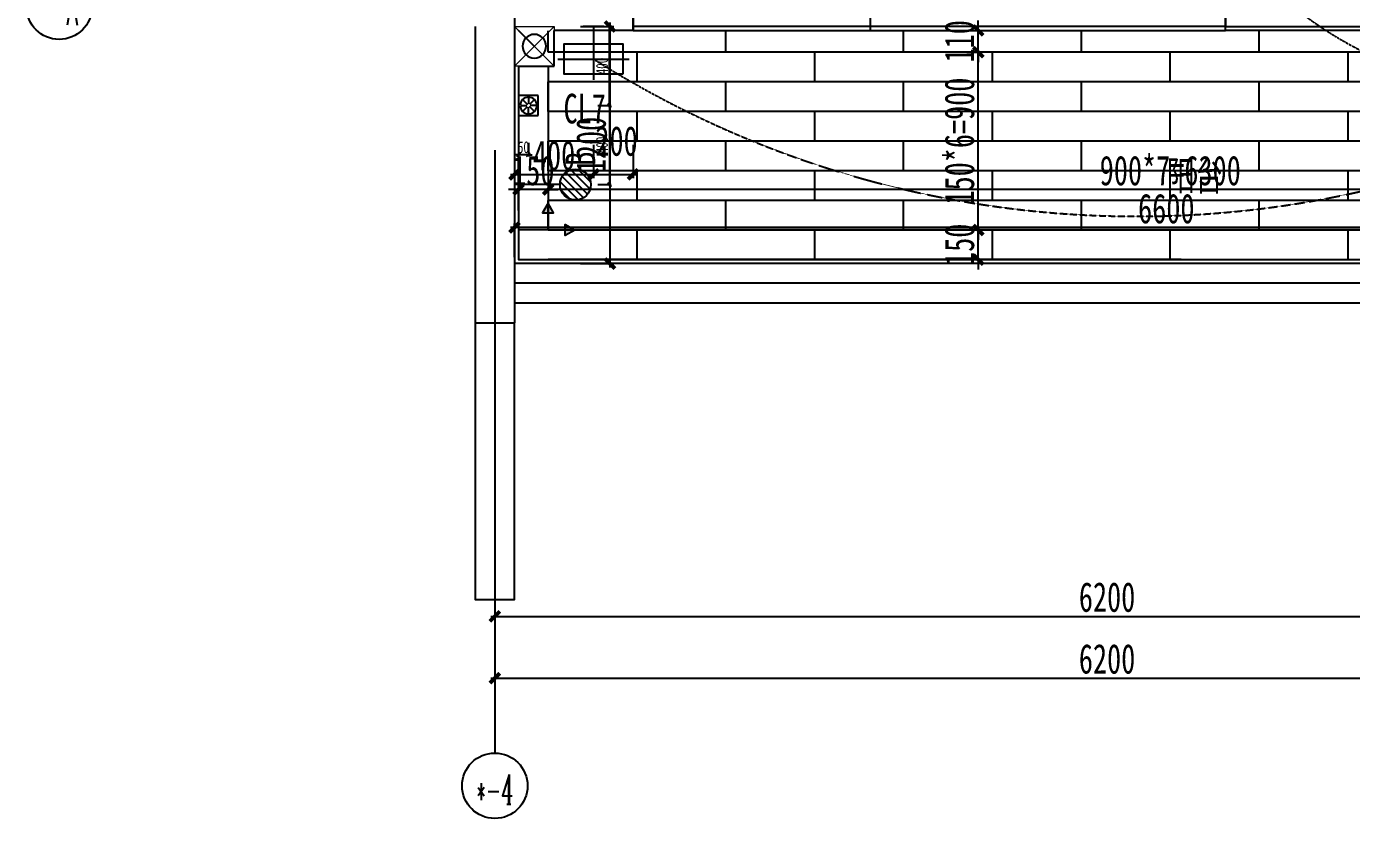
# Model space of a CAD drawing. Extents: x -255202 to 66368, y -6372500 to 603.
# Drawn here: x 56074 to 62783, y -3269296 to -3265287 of the extents above; entities that cross this region are included whole.
import ezdxf
from ezdxf.enums import TextEntityAlignment as Align

# ---------------------------------------------------------------- set-up
doc = ezdxf.new("R2010")
doc.units = 0
doc.header["$LTSCALE"] = 10
doc.header["$MEASUREMENT"] = 0
doc.linetypes.add('__DASH', pattern=[0.35, 0.25, -0.1])
doc.linetypes.add('DOTE', pattern=[2.42, 2, -0.2, 0.02, -0.2])
for name, color, linetype in [('A-DIM（轴号轴线尺寸）', 3, 'Continuous'), ('A-TEXT（房间空间名称）', 67, 'Continuous'), ('A-WALL（砌体墙）', 7, 'Continuous'), ('A-WIND（门窗）', 8, 'Continuous'), ('A-墙体完成面', 15, 'Continuous'), ('AXIS_TEXT', 7, 'Continuous'), ('D-地面材料', 250, 'Continuous'), ('DIM-地面材质放线', 149, 'Continuous'), ('DIM-排水定位', 149, 'Continuous'), ('DIM-灯具定位', 149, 'Continuous'), ('DIM【标注】', 149, 'Continuous'), ('E-开关示意', 34, 'Continuous'), ('E-给水', 144, 'Continuous'), ('J-地漏', 67, 'Continuous'), ('L~2Z$0$0-装饰构件', 32, 'Continuous'), ('T-天花造型', 45, 'Continuous'), ('T-灯具、灯带', 13, 'Continuous'), ('W-文字', 67, 'Continuous'), ('墙体定位图', 7, 'Continuous'), ('改BL1~2D$0$A-EQU-water(水留洞及注释)', 140, 'Continuous')]:
    doc.layers.add(name, color=color, linetype=linetype)
doc.layers.add('改BL1~2D$0$GPS-辅助', color=252, linetype='Continuous', lineweight=18)
doc.styles.add('_TCH_AXIS', font='COMPLEX', dxfattribs={"bigfont": 'GBCBIG'})
doc.styles.add('COMPLEX', font='COMPLEX')
doc.styles.add('文字标注', font='', dxfattribs={"width": 0.7})
doc.styles.add('样式222', font='', dxfattribs={"width": 0.7})
doc.styles.add('细黑体', font='', dxfattribs={"width": 0.7})
doc.styles.get('文字标注').set_extended_font_data('STXihei')
doc.styles.get('样式222').set_extended_font_data('STXihei')
doc.styles.get('细黑体').set_extended_font_data('STXihei')
doc.dimstyles.new('DK-50', dxfattribs={"dimscale": 50, "dimtxt": 3, "dimasz": 1, "dimexe": 0.4, "dimexo": 0.4, "dimgap": 0.4, "dimtad": 1, "dimtoh": 1, "dimdec": 0, "dimrnd": 5, "dimdsep": 46, "dimtxsty": '样式222', "dimblk": 'ARCHTICK', "dimcen": 3, "dimdle": 0.4, "dimclrd": 149, "dimclre": 149, "dimclrt": 149, "dimadec": 0, "dimazin": 0, "dimtfac": 1, "dimtdec": 0, "dimtix": 1, "dimtmove": 2, "dimatfit": 3, "dimldrblk": 'ARCHTICK', "dimfxl": 3, "dimfxlon": 1, "dimtvp": 1, "dimtolj": 1, "dimtzin": 0, "dimarcsym": 0})
doc.dimstyles.new('副本 DK-20', dxfattribs={"dimscale": 20, "dimtxt": 3, "dimasz": 1, "dimexe": 0.4, "dimexo": 0.4, "dimgap": 0.4, "dimtad": 1, "dimtoh": 1, "dimdec": 0, "dimrnd": 5, "dimdsep": 46, "dimtxsty": '样式222', "dimblk": 'ARCHTICK', "dimcen": 3, "dimdle": 0.4, "dimclrd": 149, "dimclre": 149, "dimclrt": 149, "dimadec": 0, "dimazin": 0, "dimtfac": 1, "dimtdec": 0, "dimtix": 1, "dimtmove": 2, "dimatfit": 3, "dimldrblk": 'ARCHTICK', "dimfxl": 3, "dimfxlon": 1, "dimtvp": 1, "dimtolj": 1, "dimtzin": 0, "dimarcsym": 0})

# ---------------------------------------------------------------- blocks, each defined once
blk = doc.blocks.new('A$C7E17796C')
at = {"layer": 'T-灯具、灯带'}
for p, q in [((60, 0), (60, 270)), ((240, 165), (-120, 165)), ((7.5, 0), (112.5, 0))]:
    blk.add_line(p, q, dxfattribs=at)
blk.add_lwpolyline([(-90, 240), (-90, 90), (210, 90), (210, 240)], close=True, dxfattribs=at)
blk = doc.blocks.new('_ArchTick')
at = {"color": 0, "linetype": 'ByBlock', "const_width": 0.4}
blk.add_lwpolyline([(-0.5, -0.5), (0.5, 0.5)], dxfattribs=at)
blk = doc.blocks.new('*D201')
at = {"layer": 'Defpoints', "color": 0, "transparency": 16777216}
for p in [(58545.1, -3265546.3), (58945.1, -3265527), (58945.1, -3266035.5)]:
    blk.add_point(p, dxfattribs=at)
at = {"layer": 'DIM-灯具定位', "color": 149, "lineweight": -2, "transparency": 16777216}
for p, q in [((58545.1, -3265885.5), (58545.1, -3266055.5)), ((58945.1, -3265885.5), (58945.1, -3266055.5)), ((58525.1, -3266035.5), (58965.1, -3266035.5))]:
    blk.add_line(p, q, dxfattribs=at)
at = {"layer": 'DIM-灯具定位', "color": 149, "lineweight": -2, "transparency": 16777216, "xscale": 50, "yscale": 50, "zscale": 50, "rotation": 180}
blk.add_blockref('_ArchTick', (58545.1, -3266035.5), dxfattribs=at)
at = {"layer": 'DIM-灯具定位', "color": 149, "lineweight": -2, "transparency": 16777216, "xscale": 50, "yscale": 50, "zscale": 50}
blk.add_blockref('_ArchTick', (58945.1, -3266035.5), dxfattribs=at)
at = {"layer": 'DIM-灯具定位', "color": 149, "transparency": 16777216, "insert": (58745.1, -3265940.5), "char_height": 150, "attachment_point": 5, "style": '样式222'}
blk.add_mtext('\\A1;400', dxfattribs=at)
blk = doc.blocks.new('*D202')
at = {"layer": 'Defpoints', "color": 0, "transparency": 16777216}
for p in [(58945.1, -3265527), (59145.1, -3265546.3), (59145.1, -3266035.5)]:
    blk.add_point(p, dxfattribs=at)
at = {"layer": 'DIM-灯具定位', "color": 149, "lineweight": -2, "transparency": 16777216}
for p, q in [((58945.1, -3265885.5), (58945.1, -3266055.5)), ((59145.1, -3265885.5), (59145.1, -3266055.5)), ((58925.1, -3266035.5), (59165.1, -3266035.5))]:
    blk.add_line(p, q, dxfattribs=at)
at = {"layer": 'DIM-灯具定位', "color": 149, "lineweight": -2, "transparency": 16777216, "xscale": 50, "yscale": 50, "zscale": 50, "rotation": 180}
blk.add_blockref('_ArchTick', (58945.1, -3266035.5), dxfattribs=at)
at = {"layer": 'DIM-灯具定位', "color": 149, "lineweight": -2, "transparency": 16777216, "xscale": 50, "yscale": 50, "zscale": 50}
blk.add_blockref('_ArchTick', (59145.1, -3266035.5), dxfattribs=at)
at = {"layer": 'DIM-灯具定位', "color": 149, "transparency": 16777216, "insert": (59061.5, -3265867.5), "char_height": 150, "attachment_point": 5, "style": '样式222'}
blk.add_mtext('\\A1;200', dxfattribs=at)
blk = doc.blocks.new('*D529')
at = {"layer": 'Defpoints', "color": 0, "transparency": 16777216}
for p in [(58715.1, -3265902), (65015.1, -3265887), (58715.1, -3266112)]:
    blk.add_point(p, dxfattribs=at)
at = {"layer": 'DIM-地面材质放线', "color": 149, "lineweight": -2, "transparency": 16777216}
for p, q in [((58715.1, -3265962), (58715.1, -3266132)), ((65015.1, -3265962), (65015.1, -3266132)), ((65035.1, -3266112), (58695.1, -3266112))]:
    blk.add_line(p, q, dxfattribs=at)
at = {"layer": 'DIM-地面材质放线', "color": 149, "lineweight": -2, "transparency": 16777216, "xscale": 50, "yscale": 50, "zscale": 50, "rotation": 180}
blk.add_blockref('_ArchTick', (58715.1, -3266112), dxfattribs=at)
at = {"layer": 'DIM-地面材质放线', "color": 149, "lineweight": -2, "transparency": 16777216, "xscale": 50, "yscale": 50, "zscale": 50}
blk.add_blockref('_ArchTick', (65015.1, -3266112), dxfattribs=at)
at = {"layer": 'DIM-地面材质放线', "color": 149, "transparency": 16777216, "insert": (61865.1, -3266017), "char_height": 150, "attachment_point": 5, "style": '样式222'}
blk.add_mtext('\\A1;900*7=6300', dxfattribs=at)
blk = doc.blocks.new('*D730')
at = {"layer": 'Defpoints', "color": 0, "transparency": 16777216}
for p in [(59145.1, -3264958), (59145.1, -3265383), (62145.1, -3265383)]:
    blk.add_point(p, dxfattribs=at)
at = {"layer": '墙体定位图', "color": 149, "lineweight": -2, "transparency": 16777216}
for p, q in [((62165.1, -3264958), (59125.1, -3264958)), ((59145.1, -3265108), (59145.1, -3264938)), ((62145.1, -3265108), (62145.1, -3264938))]:
    blk.add_line(p, q, dxfattribs=at)
at = {"layer": '墙体定位图', "color": 149, "lineweight": -2, "transparency": 16777216, "xscale": 50, "yscale": 50, "zscale": 50, "rotation": 180}
blk.add_blockref('_ArchTick', (59145.1, -3264958), dxfattribs=at)
at = {"layer": '墙体定位图', "color": 149, "lineweight": -2, "transparency": 16777216, "xscale": 50, "yscale": 50, "zscale": 50}
blk.add_blockref('_ArchTick', (62145.1, -3264958), dxfattribs=at)
at = {"layer": '墙体定位图', "color": 149, "transparency": 16777216, "insert": (60645.1, -3264863), "char_height": 150, "attachment_point": 5, "style": '样式222'}
blk.add_mtext('\\A1;3000', dxfattribs=at)
blk = doc.blocks.new('*D731')
at = {"layer": 'Defpoints', "color": 0, "transparency": 16777216}
for p in [(58545.1, -3264958), (58545.1, -3265221.5), (59145.1, -3265383)]:
    blk.add_point(p, dxfattribs=at)
at = {"layer": '墙体定位图', "color": 149, "lineweight": -2, "transparency": 16777216}
for p, q in [((59165.1, -3264958), (58525.1, -3264958)), ((58545.1, -3265108), (58545.1, -3264938)), ((59145.1, -3265108), (59145.1, -3264938))]:
    blk.add_line(p, q, dxfattribs=at)
at = {"layer": '墙体定位图', "color": 149, "lineweight": -2, "transparency": 16777216, "xscale": 50, "yscale": 50, "zscale": 50, "rotation": 180}
blk.add_blockref('_ArchTick', (58545.1, -3264958), dxfattribs=at)
at = {"layer": '墙体定位图', "color": 149, "lineweight": -2, "transparency": 16777216, "xscale": 50, "yscale": 50, "zscale": 50}
blk.add_blockref('_ArchTick', (59145.1, -3264958), dxfattribs=at)
at = {"layer": '墙体定位图', "color": 149, "transparency": 16777216, "insert": (58845.1, -3264863), "char_height": 150, "attachment_point": 5, "style": '样式222'}
blk.add_mtext('\\A1;600', dxfattribs=at)
blk = doc.blocks.new('*D732')
at = {"layer": 'Defpoints', "color": 0, "transparency": 16777216}
for p in [(58545.1, -3266304.5), (58545.1, -3266487), (65145.1, -3266487)]:
    blk.add_point(p, dxfattribs=at)
at = {"layer": '墙体定位图', "color": 149, "lineweight": -2, "transparency": 16777216}
for p, q in [((65165.1, -3266304.5), (58525.1, -3266304.5)), ((58545.1, -3266454.5), (58545.1, -3266284.5)), ((65145.1, -3266454.5), (65145.1, -3266284.5))]:
    blk.add_line(p, q, dxfattribs=at)
at = {"layer": '墙体定位图', "color": 149, "lineweight": -2, "transparency": 16777216, "xscale": 50, "yscale": 50, "zscale": 50, "rotation": 180}
blk.add_blockref('_ArchTick', (58545.1, -3266304.5), dxfattribs=at)
at = {"layer": '墙体定位图', "color": 149, "lineweight": -2, "transparency": 16777216, "xscale": 50, "yscale": 50, "zscale": 50}
blk.add_blockref('_ArchTick', (65145.1, -3266304.5), dxfattribs=at)
at = {"layer": '墙体定位图', "color": 149, "transparency": 16777216, "insert": (61845.1, -3266209.5), "char_height": 150, "attachment_point": 5, "style": '样式222'}
blk.add_mtext('\\A1;6600', dxfattribs=at)
blk = doc.blocks.new('*D922')
at = {"layer": 'Defpoints', "color": 0, "transparency": 16777216}
for p in [(58468.6, -3265287), (58268.6, -3266487), (59028.2, -3266487)]:
    blk.add_point(p, dxfattribs=at)
at = {"layer": '墙体定位图', "color": 149, "lineweight": -2, "transparency": 16777216}
for p, q in [((58878.2, -3265287), (59048.2, -3265287)), ((59028.2, -3265267), (59028.2, -3266507)), ((58878.2, -3266487), (59048.2, -3266487))]:
    blk.add_line(p, q, dxfattribs=at)
at = {"layer": '墙体定位图', "color": 149, "lineweight": -2, "transparency": 16777216, "xscale": 50, "yscale": 50, "zscale": 50}
for p, rotation in [((59028.2, -3265287), 90), ((59028.2, -3266487), 270)]:
    blk.add_blockref('_ArchTick', p, dxfattribs=dict(at, rotation=rotation))
at = {"layer": '墙体定位图', "color": 149, "transparency": 16777216, "insert": (58933.2, -3265887), "char_height": 150, "attachment_point": 5, "rotation": 90, "style": '样式222'}
blk.add_mtext('\\A1;1200', dxfattribs=at)
blk = doc.blocks.new('*D946')
at = {"layer": 'Defpoints', "color": 0, "transparency": 16777216}
for p in [(58715.1, -3265902), (58565.1, -3265977), (58565.1, -3266112)]:
    blk.add_point(p, dxfattribs=at)
at = {"layer": 'DIM-地面材质放线', "color": 149, "lineweight": -2, "transparency": 16777216}
for p, q in [((58715.1, -3265962), (58715.1, -3266132)), ((58565.1, -3265997), (58565.1, -3266132)), ((58565.1, -3266112), (58515.1, -3266112)), ((58715.1, -3266112), (58565.1, -3266112)), ((58715.1, -3266112), (58765.1, -3266112))]:
    blk.add_line(p, q, dxfattribs=at)
at = {"layer": 'DIM-地面材质放线', "color": 149, "lineweight": -2, "transparency": 16777216, "xscale": 50, "yscale": 50, "zscale": 50}
blk.add_blockref('_ArchTick', (58565.1, -3266112), dxfattribs=at)
at = {"layer": 'DIM-地面材质放线', "color": 149, "lineweight": -2, "transparency": 16777216, "xscale": 50, "yscale": 50, "zscale": 50, "rotation": 180}
blk.add_blockref('_ArchTick', (58715.1, -3266112), dxfattribs=at)
at = {"layer": 'DIM-地面材质放线', "color": 149, "transparency": 16777216, "insert": (58640.1, -3266017), "char_height": 150, "attachment_point": 5, "style": '样式222'}
blk.add_mtext('\\A1;150', dxfattribs=at)
blk = doc.blocks.new('改BL1~2D$0$A$C0B5C7788')
at = {"layer": '改BL1~2D$0$GPS-辅助'}
for p, q in [((-100, 100), (100, -100)), ((100, 100), (-100, -100))]:
    blk.add_line(p, q, dxfattribs=at)
blk.add_lwpolyline([(-100, -100), (100, -100), (100, 100), (-100, 100)], close=True, dxfattribs=at)
blk = doc.blocks.new('A$C5D4042C0')
at = {"layer": '改BL1~2D$0$A-EQU-water(水留洞及注释)', "linetype": 'Continuous'}
blk.add_circle((5900, -300), 60, dxfattribs=at)
at = {"layer": 'Defpoints'}
blk.add_blockref('改BL1~2D$0$A$C0B5C7788', (5900, -300), dxfattribs=at)
blk = doc.blocks.new('A$C03CB6761')
at = {"layer": 'W-文字', "ltscale": 0.3}
h = blk.add_hatch(color=6, dxfattribs=at)
h.paths.add_polyline_path([(0.65, 3.82), (0, 2.69), (1.3, 2.69)])
h.paths.add_polyline_path([(3.82, 0.65), (2.69, 0), (2.69, 1.3)])
at = {"layer": 'W-文字', "color": 6, "ltscale": 0.3}
for p in [(0.65, 2.69), (2.69, 0.65)]:
    blk.add_line(p, (0.65, 0.65), dxfattribs=at)
for points in [[(0.65, 3.82), (0, 2.69), (1.3, 2.69)], [(3.82, 0.65), (2.69, 0), (2.69, 1.3)]]:
    blk.add_lwpolyline(points, close=True, dxfattribs=at)
blk = doc.blocks.new('A$C0ACD4D3F')
at = {"layer": 'W-文字', "color": 6, "ltscale": 0.3, "xscale": 0.7111655428107173, "yscale": 0.7111655428107173, "zscale": 0.7111655428107173, "rotation": 90.00001099863877}
blk.add_blockref('A$C03CB6761', (-1.27, -1.04), dxfattribs=at)
blk = doc.blocks.new('67I7UY')
at = {"color": 67, "linetype": 'ByBlock'}
for p, q in [((49121.65, -8573.51), (49123.65, -8573.51)), ((49121.65, -8575.51), (49121.65, -8573.51)), ((49123.65, -8573.51), (49123.65, -8575.51)), ((49123.65, -8575.51), (49121.65, -8575.51))]:
    blk.add_line(p, q, dxfattribs=at)
at = {"color": 8}
for p, q in [((49121.89, -8574.51), (49122.51, -8574.51)), ((49122.12, -8573.97), (49122.56, -8574.4)), ((49122.12, -8575.06), (49122.56, -8574.63)), ((49122.67, -8573.74), (49122.67, -8574.35)), ((49122.67, -8575.29), (49122.67, -8574.67)), ((49123.22, -8573.97), (49122.78, -8574.4)), ((49123.22, -8575.06), (49122.78, -8574.63)), ((49123.44, -8574.51), (49122.83, -8574.51))]:
    blk.add_line(p, q, dxfattribs=at)
at = {"color": 67}
blk.add_circle((49122.67, -8574.51), 0.845, dxfattribs=at)
blk = doc.blocks.new('*D1071')
at = {"layer": 'Defpoints', "color": 0, "transparency": 16777216}
for p in [(58695.1, -3265287), (59026, -3265287), (58695.1, -3265687)]:
    blk.add_point(p, dxfattribs=at)
at = {"layer": 'DIM-排水定位', "color": 149, "lineweight": -2, "transparency": 16777216}
for p, q in [((58966, -3265287), (59034, -3265287)), ((59026, -3265695), (59026, -3265279)), ((58966, -3265687), (59034, -3265687))]:
    blk.add_line(p, q, dxfattribs=at)
at = {"layer": 'DIM-排水定位', "color": 149, "lineweight": -2, "transparency": 16777216, "xscale": 20, "yscale": 20, "zscale": 20}
for p, rotation in [((59026, -3265287), 90), ((59026, -3265687), 270)]:
    blk.add_blockref('_ArchTick', p, dxfattribs=dict(at, rotation=rotation))
at = {"layer": 'DIM-排水定位', "color": 149, "transparency": 16777216, "insert": (58988, -3265487), "char_height": 60, "attachment_point": 5, "rotation": 90, "style": '样式222'}
blk.add_mtext('\\A1;400', dxfattribs=at)
blk = doc.blocks.new('*D1072')
at = {"layer": 'Defpoints', "color": 0, "transparency": 16777216}
for p in [(58565.1, -3265637), (58615.1, -3265637), (58565.1, -3265936.4)]:
    blk.add_point(p, dxfattribs=at)
at = {"layer": 'DIM-排水定位', "color": 149, "lineweight": -2, "transparency": 16777216}
for p, q in [((58565.1, -3265876.4), (58565.1, -3265944.4)), ((58615.1, -3265876.4), (58615.1, -3265944.4)), ((58565.1, -3265936.4), (58545.1, -3265936.4)), ((58615.1, -3265936.4), (58565.1, -3265936.4)), ((58615.1, -3265936.4), (58635.1, -3265936.4))]:
    blk.add_line(p, q, dxfattribs=at)
at = {"layer": 'DIM-排水定位', "color": 149, "lineweight": -2, "transparency": 16777216, "xscale": 20, "yscale": 20, "zscale": 20}
blk.add_blockref('_ArchTick', (58565.1, -3265936.4), dxfattribs=at)
at = {"layer": 'DIM-排水定位', "color": 149, "lineweight": -2, "transparency": 16777216, "xscale": 20, "yscale": 20, "zscale": 20, "rotation": 180}
blk.add_blockref('_ArchTick', (58615.1, -3265936.4), dxfattribs=at)
at = {"layer": 'DIM-排水定位', "color": 149, "transparency": 16777216, "insert": (58590.1, -3265898.4), "char_height": 60, "attachment_point": 5, "style": '样式222'}
blk.add_mtext('\\A1;50', dxfattribs=at)
blk = doc.blocks.new('*D1142')
at = {"layer": 'Defpoints', "color": 0, "transparency": 16777216}
for p in [(60815.1, -3266317), (60893.2, -3266317), (60815.1, -3266467)]:
    blk.add_point(p, dxfattribs=at)
at = {"layer": 'DIM-地面材质放线', "color": 149, "lineweight": -2, "transparency": 16777216}
for p, q in [((60893.2, -3266317), (60893.2, -3266267)), ((60835.1, -3266317), (60913.2, -3266317)), ((60893.2, -3266467), (60893.2, -3266317)), ((60835.1, -3266467), (60913.2, -3266467)), ((60893.2, -3266467), (60893.2, -3266517))]:
    blk.add_line(p, q, dxfattribs=at)
at = {"layer": 'DIM-地面材质放线', "color": 149, "lineweight": -2, "transparency": 16777216, "xscale": 50, "yscale": 50, "zscale": 50}
for p, rotation in [((60893.2, -3266317), 270), ((60893.2, -3266467), 90)]:
    blk.add_blockref('_ArchTick', p, dxfattribs=dict(at, rotation=rotation))
at = {"layer": 'DIM-地面材质放线', "color": 149, "transparency": 16777216, "insert": (60798.2, -3266392), "char_height": 150, "attachment_point": 5, "rotation": 90, "style": '样式222'}
blk.add_mtext('\\A1;150', dxfattribs=at)
blk = doc.blocks.new('*D1143')
at = {"layer": 'Defpoints', "color": 0, "transparency": 16777216}
for p in [(60815.1, -3265417), (60893.2, -3265417), (60815.1, -3266317)]:
    blk.add_point(p, dxfattribs=at)
at = {"layer": 'DIM-地面材质放线', "color": 149, "lineweight": -2, "transparency": 16777216}
for p, q in [((60893.2, -3265417), (60893.2, -3265367)), ((60835.1, -3265417), (60913.2, -3265417)), ((60893.2, -3266317), (60893.2, -3265417)), ((60835.1, -3266317), (60913.2, -3266317)), ((60893.2, -3266317), (60893.2, -3266367))]:
    blk.add_line(p, q, dxfattribs=at)
at = {"layer": 'DIM-地面材质放线', "color": 149, "lineweight": -2, "transparency": 16777216, "xscale": 50, "yscale": 50, "zscale": 50}
for p, rotation in [((60893.2, -3265417), 270), ((60893.2, -3266317), 90)]:
    blk.add_blockref('_ArchTick', p, dxfattribs=dict(at, rotation=rotation))
at = {"layer": 'DIM-地面材质放线', "color": 149, "transparency": 16777216, "insert": (60798.2, -3265867), "char_height": 150, "attachment_point": 5, "rotation": 90, "style": '样式222'}
blk.add_mtext('\\A1;150*6=900', dxfattribs=at)
blk = doc.blocks.new('*D1149')
at = {"layer": 'Defpoints', "color": 0, "transparency": 16777216}
for p in [(60815.1, -3265307), (60893.2, -3265307), (60815.1, -3265417)]:
    blk.add_point(p, dxfattribs=at)
at = {"layer": 'DIM-地面材质放线', "color": 149, "lineweight": -2, "transparency": 16777216}
for p, q in [((60835.1, -3265307), (60913.2, -3265307)), ((60893.2, -3265307), (60893.2, -3265257)), ((60893.2, -3265417), (60893.2, -3265307)), ((60835.1, -3265417), (60913.2, -3265417)), ((60893.2, -3265417), (60893.2, -3265467))]:
    blk.add_line(p, q, dxfattribs=at)
at = {"layer": 'DIM-地面材质放线', "color": 149, "lineweight": -2, "transparency": 16777216, "xscale": 50, "yscale": 50, "zscale": 50}
for p, rotation in [((60893.2, -3265307), 270), ((60893.2, -3265417), 90)]:
    blk.add_blockref('_ArchTick', p, dxfattribs=dict(at, rotation=rotation))
at = {"layer": 'DIM-地面材质放线', "color": 149, "transparency": 16777216, "insert": (60798.2, -3265362), "char_height": 150, "attachment_point": 5, "rotation": 90, "style": '样式222'}
blk.add_mtext('\\A1;110', dxfattribs=at)
blk = doc.blocks.new('_AXISO')
blk.add_circle((0, 0), 0.5)
at = {"layer": 'AXIS_TEXT', "style": 'COMPLEX', "width": 1.041667}
blk.add_attdef('A', text='', height=0.56, dxfattribs=at).set_placement((-0.25, -0.28), (0.25, -0.28), align=Align.FIT)
blk = doc.blocks.new('*D1162')
at = {"layer": 'Defpoints', "color": 0, "transparency": 16777216}
for p in [(-107486.6, -3198171.8), (-101286.6, -3198171.8), (-101286.6, -3200583.2)]:
    blk.add_point(p, dxfattribs=at)
at = {"layer": 'DIM【标注】', "color": 149, "lineweight": -2, "transparency": 16777216}
for p, q in [((-107486.6, -3200433.2), (-107486.6, -3200603.2)), ((-101286.6, -3200433.2), (-101286.6, -3200603.2)), ((-107506.6, -3200583.2), (-101266.6, -3200583.2))]:
    blk.add_line(p, q, dxfattribs=at)
at = {"layer": 'DIM【标注】', "color": 149, "lineweight": -2, "transparency": 16777216, "xscale": 50, "yscale": 50, "zscale": 50, "rotation": 180}
blk.add_blockref('_ArchTick', (-107486.6, -3200583.2), dxfattribs=at)
at = {"layer": 'DIM【标注】', "color": 149, "lineweight": -2, "transparency": 16777216, "xscale": 50, "yscale": 50, "zscale": 50}
blk.add_blockref('_ArchTick', (-101286.6, -3200583.2), dxfattribs=at)
at = {"layer": 'DIM【标注】', "color": 149, "transparency": 16777216, "insert": (-104386.6, -3200486.4), "char_height": 150, "attachment_point": 5, "style": '样式222'}
blk.add_mtext('\\A1;6200', dxfattribs=at)
blk = doc.blocks.new('*D1163')
at = {"layer": 'Defpoints', "color": 0, "transparency": 16777216}
for p in [(-107486.6, -3198171.8), (-101286.6, -3198171.8), (-101286.6, -3200270.3)]:
    blk.add_point(p, dxfattribs=at)
at = {"layer": 'DIM【标注】', "color": 149, "lineweight": -2, "transparency": 16777216}
for p, q in [((-107486.6, -3200120.3), (-107486.6, -3200290.3)), ((-101286.6, -3200120.3), (-101286.6, -3200290.3)), ((-107506.6, -3200270.3), (-101266.6, -3200270.3))]:
    blk.add_line(p, q, dxfattribs=at)
at = {"layer": 'DIM【标注】', "color": 149, "lineweight": -2, "transparency": 16777216, "xscale": 50, "yscale": 50, "zscale": 50, "rotation": 180}
blk.add_blockref('_ArchTick', (-107486.6, -3200270.3), dxfattribs=at)
at = {"layer": 'DIM【标注】', "color": 149, "lineweight": -2, "transparency": 16777216, "xscale": 50, "yscale": 50, "zscale": 50}
blk.add_blockref('_ArchTick', (-101286.6, -3200270.3), dxfattribs=at)
at = {"layer": 'DIM【标注】', "color": 149, "transparency": 16777216, "insert": (-104386.6, -3200173.5), "char_height": 150, "attachment_point": 5, "style": '样式222'}
blk.add_mtext('\\A1;6200', dxfattribs=at)
blk = doc.blocks.new('fdgdfgdfsdfgfasfd')
at = {"layer": 'E-给水', "color": 250}
for p, q in [((-123944.6, -3186084.2), (-123879.2, -3186018.8)), ((-123941.9, -3186119.7), (-123843.7, -3186021.6)), ((-123928.6, -3186144.6), (-123818.8, -3186034.8)), ((-123908.4, -3186162.6), (-123800.8, -3186055)), ((-123880.7, -3186173.1), (-123790.3, -3186082.7)), ((-123838, -3186168.6), (-123794.8, -3186125.4))]:
    blk.add_line(p, q, dxfattribs=at)
at = {"layer": 'E-给水', "color": 144}
for p, q in [((-123867.3, -3186174.3), (-123867.3, -3186384.5)), ((-123736.1, -3186384.5), (-123998.5, -3186384.5))]:
    blk.add_line(p, q, dxfattribs=at)
blk.add_circle((-123867.3, -3186096.1), 78.2, dxfattribs=at)
blk = doc.blocks.new('GDRRFE')
at = {"layer": 'DIM-排水定位', "rotation": 180}
blk.add_blockref('fdgdfgdfsdfgfasfd', (-246068.1, -6371469), dxfattribs=at)
at = {"layer": 'E-给水', "color": 67, "ltscale": 0.3, "style": '文字标注', "width": 0.7}
blk.add_text('B', height=150, rotation=0.00075, dxfattribs=at).set_placement((-122070.3, -3185397.9), align=Align.MIDDLE)
blk = doc.blocks.new('*D1231')
at = {"layer": 'Defpoints', "color": 0, "transparency": 16777216}
for p in [(58695.1, -3265687), (58670.2, -3266087), (59026, -3266087)]:
    blk.add_point(p, dxfattribs=at)
at = {"layer": 'DIM-排水定位', "color": 149, "lineweight": -2, "transparency": 16777216}
for p, q in [((58966, -3265687), (59034, -3265687)), ((59026, -3265679), (59026, -3266095)), ((58966, -3266087), (59034, -3266087))]:
    blk.add_line(p, q, dxfattribs=at)
at = {"layer": 'DIM-排水定位', "color": 149, "lineweight": -2, "transparency": 16777216, "xscale": 20, "yscale": 20, "zscale": 20}
for p, rotation in [((59026, -3265687), 90), ((59026, -3266087), 270)]:
    blk.add_blockref('_ArchTick', p, dxfattribs=dict(at, rotation=rotation))
at = {"layer": 'DIM-排水定位', "color": 149, "transparency": 16777216, "insert": (58988, -3265887), "char_height": 60, "attachment_point": 5, "rotation": 90, "style": '样式222'}
blk.add_mtext('\\A1;400', dxfattribs=at)
blk = doc.blocks.new('bz2')
at = {"layer": 'DIM【标注】'}
blk.add_line((-107486.6, -3197910.4), (-107486.6, -3200962.4), dxfattribs=at)
ref = blk.add_blockref('_AXISO', (-109692, -3197184.5), dxfattribs=dict(at, xscale=331.2, yscale=331.2, zscale=331.2))
ref.add_attrib('A', '*-A', dxfattribs={"layer": 'A-DIM（轴号轴线尺寸）', "height": 150, "style": '_TCH_AXIS', "width": 0.437162}).set_placement((-109785.7, -3197278.2), (-109598.4, -3197278.2), align=Align.FIT)
ref = blk.add_blockref('_AXISO', (-107486.6, -3201128), dxfattribs=dict(at, xscale=331.2, yscale=331.2, zscale=331.2))
ref.add_attrib('A', '*-4', dxfattribs={"layer": 'A-DIM（轴号轴线尺寸）', "height": 150, "style": '_TCH_AXIS', "width": 0.452236}).set_placement((-107580.3, -3201221.7), (-107392.9, -3201221.7), align=Align.FIT)
for distance, picture, middle in [(-2411.4, '*D1162', (-104386.6, -3200486.4)), (-2098.5, '*D1163', (-104386.6, -3200173.5))]:
    dim = blk.add_aligned_dim(p1=(-107486.6, -3198171.8), p2=(-101286.6, -3198171.8), distance=distance, dimstyle='DK-50', dxfattribs=at)
    dim.commit()
    dim.dimension.update_dxf_attribs({"geometry": picture, "text_midpoint": middle})

msp = doc.modelspace()

# ---------------------------------------------------------------- linework, layer by layer
at = {"layer": 'A-WALL（砌体墙）'}
for p, q in [((58545.1, -3265187), (58545.1, -3266787)), ((58345.1, -3265287), (58345.1, -3266787)), ((58345.1, -3266787), (58545.1, -3266787))]:
    msp.add_line(p, q, dxfattribs=at)
at = {"layer": 'A-WIND（门窗）'}
for points in [[(65245.1, -3265287), (65245.1, -3266587), (58545.1, -3266587)], [(65345.1, -3265287), (65345.1, -3266687), (58545.1, -3266687)], [(65145.1, -3265287), (65145.1, -3266487), (58545.1, -3266487)]]:
    msp.add_lwpolyline(points, dxfattribs=at)
at = {"layer": 'A-墙体完成面'}
for p, q in [((58745.1, -3265487), (58745.1, -3265307)), ((59145.1, -3265307), (59145.1, -3265287)), ((58565.1, -3265487), (58745.1, -3265487))]:
    msp.add_line(p, q, dxfattribs=at)
for points in [[(62145.1, -3265067), (62145.1, -3265287), (65045.1, -3265287)], [(58565.1, -3265487), (58565.1, -3266467), (65125.1, -3266467), (65125.1, -3265307), (62145.1, -3265307)], [(59145.1, -3265307), (58745.1, -3265307)]]:
    msp.add_lwpolyline(points, dxfattribs=at)
at = {"layer": 'D-地面材料'}
for p, q in [((60345.1, -3265212.5), (60345.1, -3265307)), ((58645.1, -3265386.7), (58565.1, -3265307)), ((61415.1, -3265417), (61415.1, -3265307.4)), ((61415.1, -3265417), (61415.1, -3265307.4)), ((62315.1, -3265417), (62315.1, -3265306.7)), ((62315.1, -3265417), (62315.1, -3265306.7)), ((58715.1, -3265417), (58715.1, -3265309.5)), ((58715.1, -3265417), (58715.1, -3265309.5)), ((59615.1, -3265417), (59615.1, -3265308.8)), ((59615.1, -3265417), (59615.1, -3265308.8)), ((60515.1, -3265417), (60515.1, -3265308.1)), ((60515.1, -3265417), (60515.1, -3265308.1)), ((59615.1, -3265417), (58715.1, -3265417)), ((58715.1, -3265417), (58715.1, -3265417)), ((59165.1, -3265417), (58715.1, -3265417)), ((60065.1, -3265417), (59165.1, -3265417)), ((59165.1, -3265567), (59165.1, -3265417)), ((59165.1, -3265567), (59165.1, -3265417)), ((60515.1, -3265417), (59615.1, -3265417)), ((60065.1, -3265567), (60065.1, -3265417)), ((60965.1, -3265417), (60065.1, -3265417)), ((60065.1, -3265567), (60065.1, -3265417)), ((61415.1, -3265417), (60515.1, -3265417)), ((61865.1, -3265417), (60965.1, -3265417)), ((60965.1, -3265567), (60965.1, -3265417)), ((60965.1, -3265567), (60965.1, -3265417)), ((62315.1, -3265417), (61415.1, -3265417)), ((61865.1, -3265567), (61865.1, -3265417)), ((62765.1, -3265417), (61865.1, -3265417)), ((61865.1, -3265567), (61865.1, -3265417)), ((63215.1, -3265417), (62315.1, -3265417)), ((63665.1, -3265417), (62765.1, -3265417)), ((62765.1, -3265567), (62765.1, -3265417)), ((62765.1, -3265567), (62765.1, -3265417)), ((59615.1, -3265567), (58715.1, -3265567)), ((58715.1, -3265717), (58715.1, -3265567)), ((58715.1, -3265567), (58715.1, -3265567)), ((58715.1, -3265717), (58715.1, -3265567)), ((59165.1, -3265567), (58715.1, -3265567)), ((60065.1, -3265567), (59165.1, -3265567)), ((59615.1, -3265717), (59615.1, -3265567)), ((60515.1, -3265567), (59615.1, -3265567)), ((59615.1, -3265717), (59615.1, -3265567)), ((60965.1, -3265567), (60065.1, -3265567)), ((61415.1, -3265567), (60515.1, -3265567)), ((60515.1, -3265717), (60515.1, -3265567)), ((60515.1, -3265717), (60515.1, -3265567)), ((61865.1, -3265567), (60965.1, -3265567)), ((61415.1, -3265717), (61415.1, -3265567)), ((62315.1, -3265567), (61415.1, -3265567)), ((61415.1, -3265717), (61415.1, -3265567)), ((62765.1, -3265567), (61865.1, -3265567)), ((63215.1, -3265567), (62315.1, -3265567)), ((62315.1, -3265717), (62315.1, -3265567)), ((62315.1, -3265717), (62315.1, -3265567)), ((63665.1, -3265567), (62765.1, -3265567)), ((59615.1, -3265717), (58715.1, -3265717)), ((58715.1, -3265717), (58715.1, -3265717)), ((59165.1, -3265717), (58715.1, -3265717)), ((60065.1, -3265717), (59165.1, -3265717)), ((59165.1, -3265867), (59165.1, -3265717)), ((59165.1, -3265867), (59165.1, -3265717)), ((60515.1, -3265717), (59615.1, -3265717)), ((60065.1, -3265867), (60065.1, -3265717)), ((60965.1, -3265717), (60065.1, -3265717)), ((60065.1, -3265867), (60065.1, -3265717)), ((61415.1, -3265717), (60515.1, -3265717)), ((61865.1, -3265717), (60965.1, -3265717)), ((60965.1, -3265867), (60965.1, -3265717)), ((60965.1, -3265867), (60965.1, -3265717)), ((62315.1, -3265717), (61415.1, -3265717)), ((61865.1, -3265867), (61865.1, -3265717)), ((62765.1, -3265717), (61865.1, -3265717)), ((61865.1, -3265867), (61865.1, -3265717)), ((63215.1, -3265717), (62315.1, -3265717)), ((63665.1, -3265717), (62765.1, -3265717)), ((62765.1, -3265867), (62765.1, -3265717)), ((62765.1, -3265867), (62765.1, -3265717)), ((59615.1, -3265867), (58715.1, -3265867)), ((58715.1, -3266017), (58715.1, -3265867)), ((58715.1, -3265867), (58715.1, -3265867)), ((58715.1, -3266017), (58715.1, -3265867)), ((59165.1, -3265867), (58715.1, -3265867)), ((60065.1, -3265867), (59165.1, -3265867)), ((59615.1, -3266017), (59615.1, -3265867)), ((60515.1, -3265867), (59615.1, -3265867)), ((59615.1, -3266017), (59615.1, -3265867)), ((60965.1, -3265867), (60065.1, -3265867)), ((61415.1, -3265867), (60515.1, -3265867)), ((60515.1, -3266017), (60515.1, -3265867)), ((60515.1, -3266017), (60515.1, -3265867)), ((61865.1, -3265867), (60965.1, -3265867)), ((61415.1, -3266017), (61415.1, -3265867)), ((62315.1, -3265867), (61415.1, -3265867)), ((61415.1, -3266017), (61415.1, -3265867)), ((62765.1, -3265867), (61865.1, -3265867)), ((63215.1, -3265867), (62315.1, -3265867)), ((62315.1, -3266017), (62315.1, -3265867)), ((62315.1, -3266017), (62315.1, -3265867)), ((63665.1, -3265867), (62765.1, -3265867)), ((59615.1, -3266017), (58715.1, -3266017)), ((58715.1, -3266017), (58715.1, -3266017)), ((59165.1, -3266017), (58715.1, -3266017)), ((60065.1, -3266017), (59165.1, -3266017)), ((59165.1, -3266167), (59165.1, -3266017)), ((59165.1, -3266167), (59165.1, -3266017)), ((60515.1, -3266017), (59615.1, -3266017)), ((60065.1, -3266167), (60065.1, -3266017)), ((60965.1, -3266017), (60065.1, -3266017)), ((60065.1, -3266167), (60065.1, -3266017)), ((61415.1, -3266017), (60515.1, -3266017)), ((61865.1, -3266017), (60965.1, -3266017)), ((60965.1, -3266167), (60965.1, -3266017)), ((60965.1, -3266167), (60965.1, -3266017)), ((62315.1, -3266017), (61415.1, -3266017)), ((61865.1, -3266167), (61865.1, -3266017)), ((62765.1, -3266017), (61865.1, -3266017)), ((61865.1, -3266167), (61865.1, -3266017)), ((63215.1, -3266017), (62315.1, -3266017)), ((63665.1, -3266017), (62765.1, -3266017)), ((62765.1, -3266167), (62765.1, -3266017)), ((62765.1, -3266167), (62765.1, -3266017)), ((59615.1, -3266167), (58715.1, -3266167)), ((58715.1, -3266317), (58715.1, -3266167)), ((58715.1, -3266167), (58715.1, -3266167)), ((58715.1, -3266317), (58715.1, -3266167)), ((59165.1, -3266167), (58715.1, -3266167)), ((60065.1, -3266167), (59165.1, -3266167)), ((59615.1, -3266317), (59615.1, -3266167)), ((60515.1, -3266167), (59615.1, -3266167)), ((59615.1, -3266317), (59615.1, -3266167)), ((60965.1, -3266167), (60065.1, -3266167)), ((61415.1, -3266167), (60515.1, -3266167)), ((60515.1, -3266317), (60515.1, -3266167)), ((60515.1, -3266317), (60515.1, -3266167)), ((61865.1, -3266167), (60965.1, -3266167)), ((61415.1, -3266317), (61415.1, -3266167)), ((62315.1, -3266167), (61415.1, -3266167)), ((61415.1, -3266317), (61415.1, -3266167)), ((62765.1, -3266167), (61865.1, -3266167)), ((63215.1, -3266167), (62315.1, -3266167)), ((62315.1, -3266317), (62315.1, -3266167)), ((62315.1, -3266317), (62315.1, -3266167)), ((63665.1, -3266167), (62765.1, -3266167)), ((58715.1, -3266317), (58565.1, -3266317)), ((59615.1, -3266317), (58715.1, -3266317)), ((58715.1, -3266317), (58715.1, -3266317)), ((59165.1, -3266317), (58715.1, -3266317)), ((60065.1, -3266317), (59165.1, -3266317)), ((59165.1, -3266467), (59165.1, -3266317)), ((59165.1, -3266467), (59165.1, -3266317)), ((60515.1, -3266317), (59615.1, -3266317)), ((60065.1, -3266467), (60065.1, -3266317)), ((60965.1, -3266317), (60065.1, -3266317)), ((60065.1, -3266467), (60065.1, -3266317)), ((61415.1, -3266317), (60515.1, -3266317)), ((61865.1, -3266317), (60965.1, -3266317)), ((60965.1, -3266467), (60965.1, -3266317)), ((60965.1, -3266467), (60965.1, -3266317)), ((62315.1, -3266317), (61415.1, -3266317)), ((61865.1, -3266467), (61865.1, -3266317)), ((62765.1, -3266317), (61865.1, -3266317)), ((61865.1, -3266467), (61865.1, -3266317)), ((63215.1, -3266317), (62315.1, -3266317)), ((63665.1, -3266317), (62765.1, -3266317)), ((62765.1, -3266466.4), (62765.1, -3266317)), ((62765.1, -3266466.4), (62765.1, -3266317)), ((59615.1, -3266467), (58715.1, -3266467)), ((58715.1, -3266469.5), (58715.1, -3266467)), ((58715.1, -3266467), (58715.1, -3266467)), ((58715.1, -3266469.5), (58715.1, -3266467)), ((59165.1, -3266467), (58715.1, -3266467)), ((60065.1, -3266467), (59165.1, -3266467)), ((59615.1, -3266468.8), (59615.1, -3266467)), ((60515.1, -3266467), (59615.1, -3266467)), ((59615.1, -3266468.8), (59615.1, -3266467)), ((60965.1, -3266467), (60065.1, -3266467)), ((61415.1, -3266467), (60515.1, -3266467)), ((60515.1, -3266468.1), (60515.1, -3266467)), ((60515.1, -3266468.1), (60515.1, -3266467)), ((61865.1, -3266467), (60965.1, -3266467)), ((61415.1, -3266467.4), (61415.1, -3266467)), ((61920.1, -3266467), (61415.1, -3266467)), ((61415.1, -3266467.4), (61415.1, -3266467)), ((61920.1, -3266467), (61865.1, -3266467))]:
    msp.add_line(p, q, dxfattribs=at)
at = {"layer": 'D-地面材料', "color": 149}
msp.add_lwpolyline([(62145.1, -3265067), (59145.1, -3265067), (59145.1, -3265307), (62145.1, -3265307)], close=True, dxfattribs=at)
msp.add_lwpolyline([(58715.1, -3265487), (58715.1, -3266317), (65125.1, -3266317)], dxfattribs=at)
at = {"layer": 'E-开关示意', "linetype": '__DASH', "ltscale": 0.5}
for centre, radius, start, end in [((63684.3, -3263714.9), 1896.4, 219.18439, 293.65174), ((61695.1, -3261099.2), 5148.7, 237.71618, 302.28382)]:
    msp.add_arc(centre, radius, start, end, dxfattribs=at)
at = {"layer": 'L~2Z$0$0-装饰构件'}
msp.add_lwpolyline([(58345.1, -3266787), (58345.1, -3268187), (58545.1, -3268187), (58545.1, -3266787)], dxfattribs=at)
at = {"layer": 'T-天花造型', "linetype": 'ByBlock'}
msp.add_lwpolyline([(62145.1, -3265287), (59145.1, -3265287), (59145.1, -3265067), (62145.1, -3265067)], close=True, dxfattribs=at)

# ---------------------------------------------------------------- block references
at = {"color": 6, "xscale": -1}
msp.add_blockref('A$C5D4042C0', (64545.1, -3265087), dxfattribs=at)
at = {"layer": 'D-地面材料', "color": 6, "xscale": -60.00000322253203, "yscale": 60.00000322253203, "zscale": 60.00000322253203, "rotation": 2.19972724035955e-05}
msp.add_blockref('A$C0ACD4D3F', (58611.1, -3266282.5), dxfattribs=at)
at = {"layer": 'DIM-排水定位', "rotation": 90.00000000000001}
msp.add_blockref('GDRRFE', (-3126519.4, -3143886.2), dxfattribs=at)
at = {"layer": 'DIM【标注】'}
msp.add_blockref('bz2', (165931.7, -68002.5), dxfattribs=at)
at = {"layer": 'J-地漏', "color": 67, "linetype": 'ByBlock', "xscale": -50, "yscale": 50, "zscale": 50, "rotation": 180}
msp.add_blockref('67I7UY', (-2397517.6, -3694412.6), dxfattribs=at)
at = {"layer": 'T-灯具、灯带', "linetype": 'ByBlock', "extrusion": (0, 0, -1), "xscale": -1, "zscale": -1, "rotation": 180}
msp.add_blockref('A$C7E17796C', (-59005.1, -3265287), dxfattribs=at)

# ---------------------------------------------------------------- texts
at = {"layer": 'A-TEXT（房间空间名称）', "style": '细黑体', "width": 0.7}
msp.add_text('阳台', height=150, rotation=360, dxfattribs=at).set_placement((61846.7, -3266117.5))
at = {"layer": 'T-灯具、灯带', "linetype": 'DOTE', "ltscale": 0.3, "style": '细黑体', "width": 0.7}
msp.add_text('CL7', height=150, dxfattribs=at).set_placement((58793, -3265777.6))

# ---------------------------------------------------------------- dimensions: what is measured, and where the dimension line sits
at = {"layer": 'DIM-地面材质放线', "color": 1}
for base, p1, p2, picture, middle in [((60893.2, -3265307), (60815.1, -3265417), (60815.1, -3265307), '*D1149', (60798.2, -3265362)), ((60893.2, -3266317), (60815.1, -3266467), (60815.1, -3266317), '*D1142', (60798.2, -3266392))]:
    dim = msp.add_linear_dim(base=base, p1=p1, p2=p2, angle=90, dimstyle='DK-50', dxfattribs=at)
    dim.commit()
    dim.dimension.update_dxf_attribs({"geometry": picture, "text_midpoint": middle})
dim = msp.add_linear_dim(base=(60893.2, -3265417), p1=(60815.1, -3266317), p2=(60815.1, -3265417), angle=90, text='150*6=<>', dimstyle='DK-50', dxfattribs=at)
dim.commit()
dim.dimension.update_dxf_attribs({"geometry": '*D1143', "text_midpoint": (60798.2, -3265867)})
at = {"layer": 'DIM-地面材质放线'}
dim = msp.add_linear_dim(base=(58565.1, -3266112), p1=(58715.1, -3265902), p2=(58565.1, -3265977), angle=0, dimstyle='DK-50', dxfattribs=at)
dim.commit()
dim.dimension.update_dxf_attribs({"geometry": '*D946', "text_midpoint": (58640.1, -3266017)})
dim = msp.add_linear_dim(base=(58715.1, -3266112), p1=(65015.1, -3265887), p2=(58715.1, -3265902), angle=0, text='900*7=<>', dimstyle='DK-50', dxfattribs=at)
dim.commit()
dim.dimension.update_dxf_attribs({"geometry": '*D529', "text_midpoint": (61865.1, -3266017)})
at = {"layer": 'DIM-排水定位', "color": 6}
for p1, p2, distance, picture, middle in [((58695.1, -3265687), (58695.1, -3265287), -330.9, '*D1071', (58988, -3265487)), ((58615.1, -3265637), (58565.1, -3265637), 299.3, '*D1072', (58590.1, -3265898.4))]:
    dim = msp.add_aligned_dim(p1=p1, p2=p2, distance=distance, dimstyle='副本 DK-20', dxfattribs=at)
    dim.commit()
    dim.dimension.update_dxf_attribs({"geometry": picture, "text_midpoint": middle})
at = {"layer": 'DIM-排水定位', "color": 1}
dim = msp.add_linear_dim(base=(59026, -3266087), p1=(58695.1, -3265687), p2=(58670.2, -3266087), angle=270, dimstyle='副本 DK-20', dxfattribs=at)
dim.commit()
dim.dimension.update_dxf_attribs({"geometry": '*D1231', "text_midpoint": (58988, -3265887)})
at = {"layer": 'DIM-灯具定位'}
dim = msp.add_linear_dim(base=(58945.1, -3266035.5), p1=(58545.1, -3265546.3), p2=(58945.1, -3265527), angle=180, dimstyle='DK-50', dxfattribs=at)
dim.commit()
dim.dimension.update_dxf_attribs({"geometry": '*D201', "text_midpoint": (58745.1, -3265940.5)})
dim = msp.add_linear_dim(base=(59145.1, -3266035.5), p1=(58945.1, -3265527), p2=(59145.1, -3265546.3), angle=180, dimstyle='DK-50', dxfattribs=at)
dim.commit()
dim.dimension.update_dxf_attribs({"geometry": '*D202', "text_midpoint": (59061.5, -3265867.5), "dimtype": 160})
at = {"layer": '墙体定位图', "color": 1}
for base, p1, p2, angle, picture, middle in [((58545.1, -3264958), (59145.1, -3265383), (58545.1, -3265221.5), 180, '*D731', (58845.1, -3264863)), ((59145.1, -3264958), (62145.1, -3265383), (59145.1, -3265383), 180, '*D730', (60645.1, -3264863)), ((59028.2, -3266487), (58468.6, -3265287), (58268.6, -3266487), 90, '*D922', (58933.2, -3265887)), ((58545.1, -3266304.5), (65145.1, -3266487), (58545.1, -3266487), 180, '*D732', (61845.1, -3266209.5))]:
    dim = msp.add_linear_dim(base=base, p1=p1, p2=p2, angle=angle, dimstyle='DK-50', dxfattribs=at)
    dim.commit()
    dim.dimension.update_dxf_attribs({"geometry": picture, "text_midpoint": middle})

doc.saveas('drawing.dxf')
